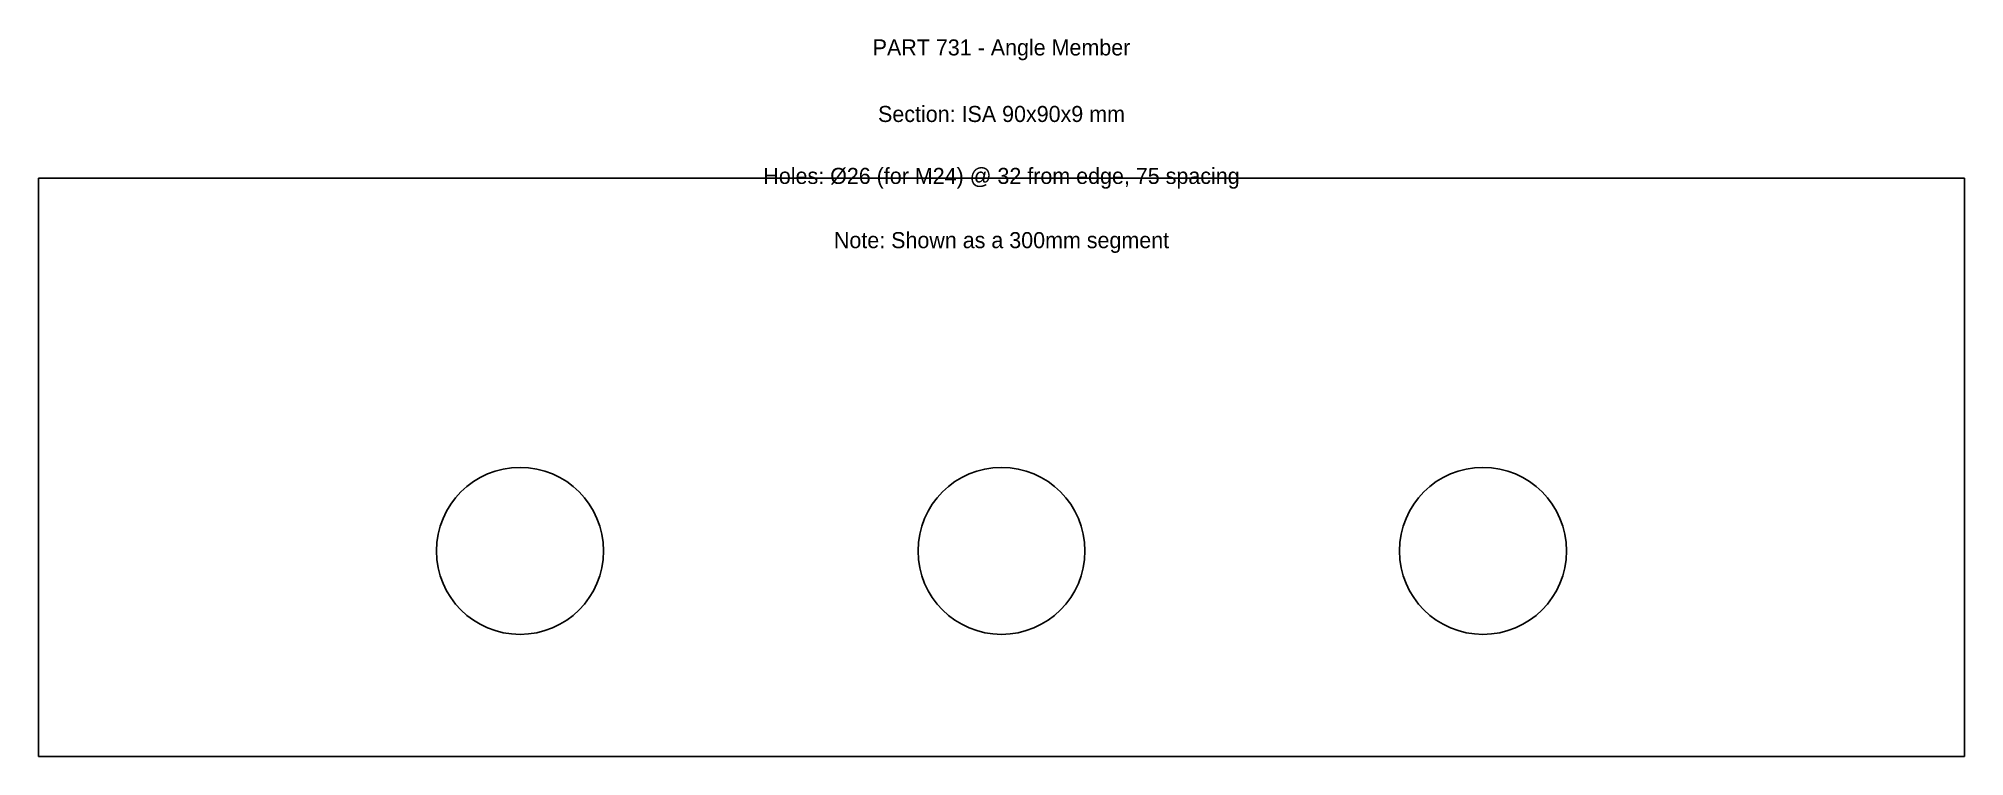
# Model space of a CAD drawing. Header units: millimetres. Extents: x 0 to 300, y 0 to 112.
import ezdxf

# ---------------------------------------------------------------- set-up
doc = ezdxf.new("R2010")
doc.units = ezdxf.units.MM
doc.layers.add('ANNOTATION', color=1, linetype='Continuous')
doc.layers.add('GEOMETRY', color=7, linetype='Continuous')

msp = doc.modelspace()

# ---------------------------------------------------------------- linework, layer by layer
at = {"layer": 'GEOMETRY'}
msp.add_lwpolyline([(0, 0), (300, 0), (300, 90), (0, 90), (0, 0)], dxfattribs=at)
for centre in [(75, 32), (150, 32), (225, 32)]:
    msp.add_circle(centre, 13, dxfattribs=at)

# ---------------------------------------------------------------- texts
at = {"layer": 'ANNOTATION', "char_height": 2.5, "attachment_point": 5}
for s, insert in [('PART 731 - Angle Member', (150, 110)), ('Section: ISA 90x90x9 mm', (150, 100)), ('Holes: Ø26 (for M24) @ 32 from edge, 75 spacing', (150, 90)), ('Note: Shown as a 300mm segment', (150, 80))]:
    msp.add_mtext(s, dxfattribs=dict(at, insert=insert))

doc.saveas('drawing.dxf')
